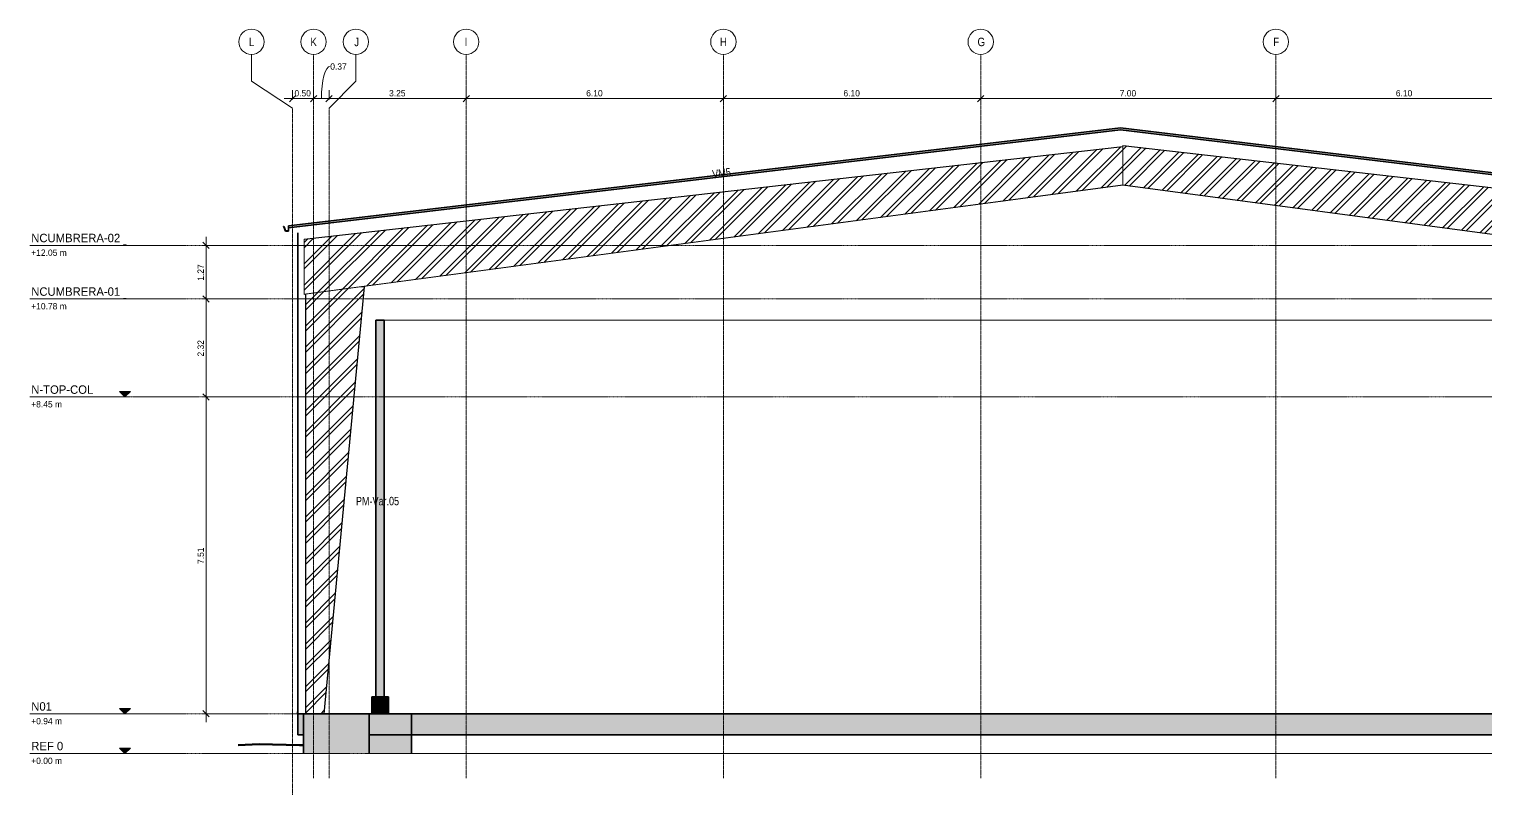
# Model space of a CAD drawing. Header units: centimetres. Extents: x -6646 to 16699, y -115 to 1717.
# Drawn here: x 9390 to 12845, y -98 to 1717 of the extents above; entities that cross this region are included whole.
import ezdxf

# ---------------------------------------------------------------- set-up
doc = ezdxf.new("R2010")
doc.units = ezdxf.units.CM
doc.linetypes.add('Centre', pattern=[3.175, 0.635, -0.475, 1.59, -0.475])
doc.linetypes.add('Grid Line', pattern=[2.2225, 1.27, -0.3175, 0.3175, -0.3175])
for name, color, linetype, lineweight in [('A-ANNO-DIMS', 7, 'Continuous', 9), ('A-ANNO-DIMS-100', 7, 'Continuous', 9), ('A-CLNG', 7, 'Continuous', 9), ('A-FLOR', 7, 'Continuous', 9), ('A-FLOR-LEVL', 7, 'Continuous', 9), ('A-FLOR-PATT', 7, 'Continuous', 35), ('A-ROOF', 7, 'Continuous', 9), ('A-ROOF-MCUT', 7, 'Continuous', 35), ('A-ROOF-PATT', 7, 'Continuous', 35), ('A-WALL', 7, 'Continuous', 9), ('A-WALL-PATT', 7, 'Continuous', 35), ('C-BLDG-PADS', 7, 'Continuous', 9), ('C-TOPO', 7, 'Continuous', 9), ('I-WALL', 7, 'Continuous', 9), ('S-BEAM', 7, 'Continuous', 9), ('S-BEAM-IDEN', 7, 'Continuous', 18), ('S-COLS', 7, 'Continuous', 9), ('S-COLS-IDEN', 7, 'Continuous', 9), ('S-GRID', 7, 'Continuous', 9), ('S-GRID-IDEN', 7, 'Continuous', 9)]:
    doc.layers.add(name, color=color, linetype=linetype, lineweight=lineweight)
doc.styles.add('Century Gothic', font='GOTHIC.TTF', dxfattribs={"height": 20})
doc.styles.add('Century Gothic_1', font='GOTHIC.TTF', dxfattribs={"height": 15})
doc.styles.add('Century Gothic_2', font='GOTHIC.TTF', dxfattribs={"width": 0.8, "height": 20})
doc.styles.add('Saira Condensed', font='SairaCondensed-Regular.ttf', dxfattribs={"height": 20})
doc.dimstyles.new('FCA_N_Cotas_E100', dxfattribs={"dimscale": 30.48, "dimtxt": 15.662524, "dimasz": 0.492126, "dimexe": 0.656168, "dimexo": 0.656168, "dimgap": 0.032808, "dimtad": 1, "dimlfac": 0.01, "dimrnd": 0.01, "dimzin": 0, "dimdsep": 46, "dimtxsty": 'Century Gothic_1', "dimblk1": 'OBLIQUE', "dimblk2": 'OBLIQUE', "dimsah": 1, "dimcen": 0.09, "dimdle": 0.656168, "dimadec": 3, "dimazin": 2, "dimtfac": 1, "dimtdec": 4, "dimtix": 1, "dimtmove": 0, "dimatfit": 3, "dimfxl": 1, "dimtvp": 1, "dimtolj": 1, "dimtzin": 0, "dimarcsym": 2})
doc.dimstyles.new('FCA_N_Cotas_E100_1', dxfattribs={"dimscale": 30.48, "dimtxt": 15.662524, "dimasz": 0.492126, "dimexe": 0.656168, "dimexo": 0.656168, "dimgap": 0.032808, "dimtad": 1, "dimlfac": 0.01, "dimrnd": 0.01, "dimzin": 0, "dimdsep": 46, "dimtxsty": 'Century Gothic_1', "dimblk1": 'OBLIQUE', "dimblk2": 'OBLIQUE', "dimsah": 1, "dimcen": 0.09, "dimdle": 0.656168, "dimadec": 3, "dimazin": 2, "dimtfac": 1, "dimtdec": 4, "dimtix": 1, "dimtmove": 1, "dimatfit": 3, "dimfxl": 1, "dimtvp": 1, "dimtolj": 1, "dimtzin": 0, "dimarcsym": 2})
pattern_1 = [(45, (16122.79, 0), (-25.14472, 25.14472), []), (45, (16122.79, 38.1), (-25.14472, 25.14472), [])]

# ---------------------------------------------------------------- blocks, each defined once
blk = doc.blocks.new('PQ_RVR_ARQ-01_ZZ_ZZ_MO_T_A_rvt-3-Elevación Eje 22')
at = {"layer": 'A-ROOF-PATT', "lineweight": 9, "true_color": 0xeaeaea}
blk.add_hatch(color=254, dxfattribs=at).paths.add_polyline_path([(-2160.9, 1240.2), (-2160.9, 1245.2), (-4136.8, 1483.4), (-6109.6, 1250.8), (-6109.6, 1245.8), (-4136.8, 1478.4), (-2201.9, 1245.1)])
at = {"layer": 'A-WALL-PATT', "lineweight": 9, "true_color": 0xeaeaea}
for points in [[(-6087.7, 99), (-6087.7, 1234.5), (-6088.2, 1234.5), (-6088.2, 99)], [(-5882.7, 134), (-5882.7, 1027), (-5902.7, 1027), (-5902.7, 134)], [(-5872.7, 94), (-5872.7, 134), (-5912.7, 134), (-5912.7, 94)], [(-6089.5, 94), (-6087, 94), (-6087, 99), (-6089.5, 99), (-6089.5, 94.5)]]:
    blk.add_hatch(color=254, dxfattribs=at).paths.add_polyline_path(points)
at = {"layer": 'A-CLNG', "color": 254, "lineweight": 18, "true_color": 0xe5e5e5}
blk.add_line((-3126.4, 1027), (-5882.7, 1027), dxfattribs=at)
at = {"layer": 'A-FLOR', "color": 254, "lineweight": 35, "true_color": 0xcccccc}
for p, q in [((-2348.2, 94), (-5918.3, 94)), ((-5918.3, 94), (-5918.3, 44)), ((-5918.3, 44), (-2429.2, 44))]:
    blk.add_line(p, q, dxfattribs=at)
at = {"layer": 'A-ROOF', "color": 254, "lineweight": 35, "true_color": 0xcccccc}
for p, q in [((-4136.8, 1483.4), (-6109.6, 1250.8)), ((-6109.6, 1245.8), (-4136.8, 1478.4)), ((-2160.9, 1245.2), (-4136.8, 1483.4)), ((-4136.8, 1478.4), (-2160.9, 1240.2)), ((-6109.6, 1250.8), (-6109.6, 1245.8))]:
    blk.add_line(p, q, dxfattribs=at)
at = {"layer": 'A-ROOF-MCUT', "color": 254, "true_color": 0xcccccc}
for p, q in [((-6120.9, 1249.6), (-6122.1, 1249.6)), ((-6122.1, 1249.6), (-6122.1, 1248.3)), ((-6122.1, 1248.3), (-6120.9, 1248.3)), ((-6121.8, 1248.6), (-6121.8, 1249.2)), ((-6121.8, 1249.2), (-6120.9, 1249.2)), ((-6120.6, 1248.6), (-6121.8, 1248.6)), ((-6120.9, 1249.2), (-6120.9, 1249.6)), ((-6120.9, 1248.3), (-6117, 1238.3)), ((-6116.8, 1238.7), (-6120.6, 1248.6)), ((-6109.6, 1250.8), (-6109.9, 1250.8)), ((-6109.9, 1250.8), (-6109.9, 1238.7)), ((-6109.6, 1238.3), (-6109.6, 1250.8)), ((-6117, 1238.3), (-6109.6, 1238.3)), ((-6109.9, 1238.7), (-6116.8, 1238.7))]:
    blk.add_line(p, q, dxfattribs=at)
at = {"layer": 'A-WALL', "color": 254, "lineweight": 35, "true_color": 0xcccccc}
for p, q in [((-6087.7, 1234.5), (-6088.2, 1234.5)), ((-6088.2, 1234.5), (-6088.2, 99)), ((-6087.7, 99), (-6087.7, 1234.5)), ((-5872.7, 134), (-5912.7, 134)), ((-5912.7, 134), (-5912.7, 94)), ((-5872.7, 94), (-5872.7, 134)), ((-6088.2, 99), (-6087.7, 99)), ((-5918.3, 94), (-6074.3, 94)), ((-6074.3, 94), (-6074.3, -0.2)), ((-5818.3, 94), (-5918.3, 94)), ((-5918.3, 94), (-5918.3, -0.2)), ((-5918.3, -0.2), (-5918.3, 94)), ((-5912.7, 94), (-5872.7, 94)), ((-5818.3, -0.2), (-5818.3, 94))]:
    blk.add_line(p, q, dxfattribs=at)
at = {"layer": 'A-WALL', "color": 254, "true_color": 0xcccccc}
for p, q in [((-6089.5, 99), (-6089.5, 94)), ((-6087, 99), (-6089.5, 99)), ((-6089.5, 94), (-6087, 94)), ((-6087, 94), (-6087, 99))]:
    blk.add_line(p, q, dxfattribs=at)
at = {"layer": 'C-BLDG-PADS', "color": 254, "lineweight": 18, "true_color": 0xdadada}
for p, q in [((-2348.2, 0), (-5918.3, 0)), ((-5918.3, 0), (-5918.3, -0.2))]:
    blk.add_line(p, q, dxfattribs=at)
at = {"layer": 'C-TOPO', "color": 254, "lineweight": 70, "true_color": 0xdadada}
for p, q in [((-6179.7, 21.9), (-6229, 19.9)), ((-6084, 20), (-6179.7, 21.9)), ((-6074.3, 19.8), (-6084, 20))]:
    blk.add_line(p, q, dxfattribs=at)
at = {"layer": 'C-TOPO', "color": 254, "true_color": 0xdadada}
for p, q in [((-6179.7, 21.9), (-6229, 19.9)), ((-6179.7, 21.9), (-6084, 20)), ((-6084, 20), (-6074.3, 19.8))]:
    blk.add_line(p, q, dxfattribs=at)
at = {"layer": 'I-WALL', "color": 254, "lineweight": 35, "true_color": 0xcccccc}
for p, q in [((-5882.7, 1027), (-5902.7, 1027)), ((-5902.7, 1027), (-5902.7, 134)), ((-5882.7, 134), (-5882.7, 1027)), ((-5902.7, 134), (-5882.7, 134))]:
    blk.add_line(p, q, dxfattribs=at)
blk = doc.blocks.new('Level - Con_Triangulo-1145637-Elevación Eje 22')
at = {"layer": 'A-FLOR-LEVL', "true_color": 0xe2e2e2}
blk.add_hatch(color=254, dxfattribs=at).paths.add_polyline_path([(-6510.5, 12.9), (-6497.7, 0), (-6484.8, 12.9)])
at = {"layer": 'A-FLOR-LEVL', "color": 253, "true_color": 0xaaaaaa}
for p, q in [((-6484.8, 0), (-6723.2, 0)), ((-6510.5, 12.9), (-6484.8, 12.9)), ((-6497.7, 0), (-6510.5, 12.9)), ((-6484.8, 12.9), (-6497.7, 0))]:
    blk.add_line(p, q, dxfattribs=at)
blk = doc.blocks.new('Grid - 3mm-1819951-Elevación Eje 22')
at = {"layer": 'S-GRID-IDEN', "color": 253, "true_color": 0xaaaaaa}
blk.add_circle((-1330.8, 1687.1), 30, dxfattribs=at)
blk = doc.blocks.new('DIMBLOCK46-Elevación Eje 22')
at = {"layer": 'A-ANNO-DIMS-100'}
for p, q in [((10014.5, 1552.4), (10014.5, 1572.4)), ((10064.5, 1552.4), (10064.5, 1572.4)), ((9994.5, 1552.4), (10064.5, 1552.4)), ((10014.5, 1552.4), (10014.5, 1550.1)), ((10064.5, 1552.4), (10064.5, 1543))]:
    blk.add_line(p, q, dxfattribs=at)
at = {"layer": 'A-ANNO-DIMS-100', "lineweight": 35}
for p, q in [((10014.5, 1552.4), (10022, 1559.9)), ((10064.5, 1552.4), (10072, 1559.9)), ((10014.5, 1552.4), (10007, 1544.9)), ((10064.5, 1552.4), (10057, 1544.9))]:
    blk.add_line(p, q, dxfattribs=at)
at = {"layer": 'A-ANNO-DIMS-100', "color": 0, "insert": (10019.1, 1572.6), "char_height": 15, "width": 48.927, "attachment_point": 1, "line_spacing_factor": 0.984502, "style": 'Century Gothic_1'}
blk.add_mtext('0.50', dxfattribs=at)
blk = doc.blocks.new('_Oblique')
at = {"color": 0, "linetype": 'ByBlock', "lineweight": -2}
blk.add_line((-0.5, -0.5), (0.5, 0.5), dxfattribs=at)
blk = doc.blocks.new('DIMBLOCK47-Elevación Eje 22')
at = {"layer": 'A-ANNO-DIMS-100'}
for p, q in [((10064.5, 1552.4), (10064.5, 1572.4)), ((10101.4, 1552.4), (10101.4, 1572.4)), ((10064.5, 1552.4), (10101.4, 1552.4)), ((10064.5, 1552.4), (10064.5, 1543)), ((10101.4, 1552.4), (10101.4, 1550.1))]:
    blk.add_line(p, q, dxfattribs=at)
at = {"layer": 'A-ANNO-DIMS-100', "lineweight": 35}
for p, q in [((10064.5, 1552.4), (10072, 1559.9)), ((10101.4, 1552.4), (10108.9, 1559.9)), ((10064.5, 1552.4), (10057, 1544.9)), ((10101.4, 1552.4), (10093.9, 1544.9))]:
    blk.add_line(p, q, dxfattribs=at)
at = {"layer": 'A-ANNO-DIMS-100'}
blk.add_ellipse((10104, 1552.4), major_axis=(0, 76.6), ratio=0.27518, start_param=0, end_param=1.570796, dxfattribs=at)
at = {"layer": 'A-ANNO-DIMS-100', "color": 0, "insert": (10104, 1636), "char_height": 15, "width": 48.927, "attachment_point": 1, "line_spacing_factor": 0.984502, "style": 'Century Gothic_1'}
blk.add_mtext('0.37', dxfattribs=at)
blk = doc.blocks.new('DIMBLOCK48-Elevación Eje 22')
at = {"layer": 'A-ANNO-DIMS-100'}
for p, q in [((10101.4, 1552.4), (10101.4, 1572.4)), ((10426.4, 1552.4), (10426.4, 1572.4)), ((10101.4, 1552.4), (10426.4, 1552.4)), ((10101.4, 1552.4), (10101.4, 1550.1)), ((10426.4, 1552.4), (10426.4, 1543))]:
    blk.add_line(p, q, dxfattribs=at)
at = {"layer": 'A-ANNO-DIMS-100', "lineweight": 35}
for p, q in [((10101.4, 1552.4), (10108.9, 1559.9)), ((10426.4, 1552.4), (10433.9, 1559.9)), ((10101.4, 1552.4), (10093.9, 1544.9)), ((10426.4, 1552.4), (10418.9, 1544.9))]:
    blk.add_line(p, q, dxfattribs=at)
at = {"layer": 'A-ANNO-DIMS-100', "color": 0, "insert": (10243.5, 1572.6), "char_height": 15, "width": 48.927, "attachment_point": 1, "line_spacing_factor": 0.984502, "style": 'Century Gothic_1'}
blk.add_mtext('3.25', dxfattribs=at)
blk = doc.blocks.new('DIMBLOCK49-Elevación Eje 22')
at = {"layer": 'A-ANNO-DIMS-100'}
for p, q in [((10426.4, 1552.4), (10426.4, 1572.4)), ((11036.4, 1552.4), (11036.4, 1572.4)), ((10426.4, 1552.4), (11036.4, 1552.4)), ((10426.4, 1552.4), (10426.4, 1543)), ((11036.4, 1552.4), (11036.4, 1543))]:
    blk.add_line(p, q, dxfattribs=at)
at = {"layer": 'A-ANNO-DIMS-100', "lineweight": 35}
for p, q in [((10426.4, 1552.4), (10433.9, 1559.9)), ((11036.4, 1552.4), (11043.9, 1559.9)), ((10426.4, 1552.4), (10418.9, 1544.9)), ((11036.4, 1552.4), (11028.9, 1544.9))]:
    blk.add_line(p, q, dxfattribs=at)
at = {"layer": 'A-ANNO-DIMS-100', "color": 0, "insert": (10711, 1572.6), "char_height": 15, "width": 48.927, "attachment_point": 1, "line_spacing_factor": 0.984502, "style": 'Century Gothic_1'}
blk.add_mtext('6.10', dxfattribs=at)
blk = doc.blocks.new('DIMBLOCK50-Elevación Eje 22')
at = {"layer": 'A-ANNO-DIMS-100'}
for p, q in [((11036.4, 1552.4), (11036.4, 1572.4)), ((11646.7, 1552.4), (11646.7, 1572.4)), ((11036.4, 1552.4), (11646.7, 1552.4)), ((11036.4, 1552.4), (11036.4, 1543)), ((11646.7, 1552.4), (11646.7, 1543))]:
    blk.add_line(p, q, dxfattribs=at)
at = {"layer": 'A-ANNO-DIMS-100', "lineweight": 35}
for p, q in [((11036.4, 1552.4), (11043.9, 1559.9)), ((11646.7, 1552.4), (11654.2, 1559.9)), ((11036.4, 1552.4), (11028.9, 1544.9)), ((11646.7, 1552.4), (11639.2, 1544.9))]:
    blk.add_line(p, q, dxfattribs=at)
at = {"layer": 'A-ANNO-DIMS-100', "color": 0, "insert": (11321.1, 1572.6), "char_height": 15, "width": 48.927, "attachment_point": 1, "line_spacing_factor": 0.984502, "style": 'Century Gothic_1'}
blk.add_mtext('6.10', dxfattribs=at)
blk = doc.blocks.new('DIMBLOCK51-Elevación Eje 22')
at = {"layer": 'A-ANNO-DIMS-100'}
for p, q in [((11646.7, 1552.4), (11646.7, 1572.4)), ((12346.7, 1552.4), (12346.7, 1572.4)), ((11646.7, 1552.4), (12346.7, 1552.4)), ((11646.7, 1552.4), (11646.7, 1543)), ((12346.7, 1552.4), (12346.7, 1543))]:
    blk.add_line(p, q, dxfattribs=at)
at = {"layer": 'A-ANNO-DIMS-100', "lineweight": 35}
for p, q in [((11646.7, 1552.4), (11654.2, 1559.9)), ((12346.7, 1552.4), (12354.2, 1559.9)), ((11646.7, 1552.4), (11639.2, 1544.9)), ((12346.7, 1552.4), (12339.2, 1544.9))]:
    blk.add_line(p, q, dxfattribs=at)
at = {"layer": 'A-ANNO-DIMS-100', "color": 0, "insert": (11976.3, 1572.6), "char_height": 15, "width": 48.927, "attachment_point": 1, "line_spacing_factor": 0.984502, "style": 'Century Gothic_1'}
blk.add_mtext('7.00', dxfattribs=at)
blk = doc.blocks.new('DIMBLOCK52-Elevación Eje 22')
at = {"layer": 'A-ANNO-DIMS-100'}
for p, q in [((12346.7, 1552.4), (12346.7, 1572.4)), ((12956.3, 1552.4), (12956.3, 1572.4)), ((12346.7, 1552.4), (12956.3, 1552.4)), ((12346.7, 1552.4), (12346.7, 1543)), ((12956.3, 1552.4), (12956.3, 1543))]:
    blk.add_line(p, q, dxfattribs=at)
at = {"layer": 'A-ANNO-DIMS-100', "lineweight": 35}
for p, q in [((12346.7, 1552.4), (12354.2, 1559.9)), ((12956.3, 1552.4), (12963.8, 1559.9)), ((12346.7, 1552.4), (12339.2, 1544.9)), ((12956.3, 1552.4), (12948.8, 1544.9))]:
    blk.add_line(p, q, dxfattribs=at)
at = {"layer": 'A-ANNO-DIMS-100', "color": 0, "insert": (12631.1, 1572.6), "char_height": 15, "width": 48.927, "attachment_point": 1, "line_spacing_factor": 0.984502, "style": 'Century Gothic_1'}
blk.add_mtext('6.10', dxfattribs=at)
blk = doc.blocks.new('DIMBLOCK58-Elevación Eje 22')
at = {"layer": 'A-ANNO-DIMS-100', "lineweight": 35}
for p, q in [((9809.4, 1204.5), (9801.9, 1212)), ((9809.4, 1204.5), (9816.9, 1197)), ((9809.4, 1077.5), (9801.9, 1085)), ((9809.4, 1077.5), (9816.9, 1070))]:
    blk.add_line(p, q, dxfattribs=at)
at = {"layer": 'A-ANNO-DIMS-100'}
for p, q in [((9809.4, 1224.5), (9809.4, 1077.5)), ((9809.4, 1204.5), (9800, 1204.5)), ((9809.4, 1204.5), (9829.4, 1204.5)), ((9809.4, 1077.5), (9800, 1077.5)), ((9809.4, 1077.5), (9829.4, 1077.5))]:
    blk.add_line(p, q, dxfattribs=at)
at = {"layer": 'A-ANNO-DIMS-100', "color": 0, "insert": (9789.2, 1120.6), "char_height": 15, "width": 48.927, "attachment_point": 1, "rotation": 90, "line_spacing_factor": 0.984502, "style": 'Century Gothic_1'}
blk.add_mtext('1.27', dxfattribs=at)
blk = doc.blocks.new('DIMBLOCK59-Elevación Eje 22')
at = {"layer": 'A-ANNO-DIMS-100'}
for p, q in [((9809.4, 1077.5), (9800, 1077.5)), ((9809.4, 1077.5), (9809.4, 845.1)), ((9809.4, 1077.5), (9829.4, 1077.5)), ((9809.4, 845.1), (9800, 845.1)), ((9809.4, 845.1), (9829.4, 845.1))]:
    blk.add_line(p, q, dxfattribs=at)
at = {"layer": 'A-ANNO-DIMS-100', "lineweight": 35}
for p, q in [((9809.4, 1077.5), (9801.9, 1085)), ((9809.4, 1077.5), (9816.9, 1070)), ((9809.4, 845.1), (9801.9, 852.6)), ((9809.4, 845.1), (9816.9, 837.6))]:
    blk.add_line(p, q, dxfattribs=at)
at = {"layer": 'A-ANNO-DIMS-100', "color": 0, "insert": (9789.2, 940.9), "char_height": 15, "width": 48.927, "attachment_point": 1, "rotation": 90, "line_spacing_factor": 0.984502, "style": 'Century Gothic_1'}
blk.add_mtext('2.32', dxfattribs=at)
blk = doc.blocks.new('DIMBLOCK60-Elevación Eje 22')
at = {"layer": 'A-ANNO-DIMS-100'}
for p, q in [((9809.4, 845.1), (9800, 845.1)), ((9809.4, 845.1), (9809.4, 74)), ((9809.4, 845.1), (9829.4, 845.1)), ((9809.4, 94), (9800, 94)), ((9809.4, 94), (9829.4, 94))]:
    blk.add_line(p, q, dxfattribs=at)
at = {"layer": 'A-ANNO-DIMS-100', "lineweight": 35}
for p, q in [((9809.4, 845.1), (9801.9, 852.6)), ((9809.4, 845.1), (9816.9, 837.6)), ((9809.4, 94), (9801.9, 101.5)), ((9809.4, 94), (9816.9, 86.5))]:
    blk.add_line(p, q, dxfattribs=at)
at = {"layer": 'A-ANNO-DIMS-100', "color": 0, "insert": (9789.2, 449.2), "char_height": 15, "width": 48.927, "attachment_point": 1, "rotation": 90, "line_spacing_factor": 0.984502, "style": 'Century Gothic_1'}
blk.add_mtext('7.51', dxfattribs=at)

msp = doc.modelspace()

# ---------------------------------------------------------------- hatches: boundary and pattern name
at = {"layer": 'A-FLOR-PATT', "lineweight": 9, "true_color": 0x9a9a9a}
h = msp.add_hatch(color=253, dxfattribs=at)
h.paths.add_polyline_path([(15833.107, 44), (15857.394, 44), (15857.394, 94), (13933.363, 94), (13933.363, 44), (15799.156, 44)])
h.paths.add_polyline_path([(10196.606, 44), (13753.677, 44), (13753.677, 94), (10027.212, 94), (10027.212, 44), (10176.934, 44)])
at = {"layer": 'A-WALL-PATT', "lineweight": 9, "true_color": 0x9a9a9a}
for points in [[(10196.606, -0.199), (10196.606, 44), (10040.671, 44), (10040.671, -0.199)], [(10264.241, -0.199), (10296.606, -0.199), (10296.606, 44), (10196.606, 44), (10196.606, -0.199)]]:
    msp.add_hatch(color=253, dxfattribs=at).paths.add_polyline_path(points)
at = {"layer": 'S-BEAM', "true_color": 0xc0c0c0}
h = msp.add_hatch(dxfattribs=at)
h.set_pattern_fill('FP_20', color=9, style=0, pattern_type=2)
h.set_pattern_definition(pattern_1)
h.paths.add_polyline_path([(10041.865, 1218.304), (11983.424, 1438.183), (11983.424, 1438.769), (10041.865, 1218.89)])
h = msp.add_hatch(dxfattribs=at)
h.set_pattern_fill('FP_19', color=9, style=0, pattern_type=2)
h.set_pattern_definition(pattern_1)
h.paths.add_polyline_path([(10041.865, 1088.746), (11983.424, 1348.072), (11983.424, 1438.183), (10041.865, 1218.304), (10041.865, 1171.898)])
h = msp.add_hatch(dxfattribs=at)
h.set_pattern_fill('FP_19', color=9, style=0, pattern_type=2)
h.set_pattern_definition(pattern_1)
h.paths.add_polyline_path([(13913.072, 1219.91), (13913.072, 1220.496), (11983.424, 1441.149), (11983.424, 1440.564), (13668.683, 1247.855)])
h = msp.add_hatch(dxfattribs=at)
h.set_pattern_fill('FP_20', color=9, style=0, pattern_type=2)
h.set_pattern_definition(pattern_1)
h.paths.add_polyline_path([(13913.072, 1090.342), (13913.072, 1219.91), (11983.424, 1440.564), (11983.424, 1347.841), (13872.311, 1095.781)])
h = msp.add_hatch(dxfattribs=at)
h.set_pattern_fill('FP_20', color=9, style=0, pattern_type=2)
h.set_pattern_definition(pattern_1)
h.paths.add_polyline_path([(10041.865, 1088.159), (11983.424, 1347.485), (11983.424, 1348.072), (10041.865, 1088.746)])
h = msp.add_hatch(dxfattribs=at)
h.set_pattern_fill('FP_19', color=9, style=0, pattern_type=2)
h.set_pattern_definition(pattern_1)
h.paths.add_polyline_path([(13913.072, 1089.755), (13913.072, 1090.342), (11983.424, 1347.841), (11983.424, 1347.254), (13668.683, 1122.367)])
at = {"layer": 'S-COLS', "true_color": 0xc0c0c0}
h = msp.add_hatch(dxfattribs=at)
h.set_pattern_fill('FP_19', color=9, style=0, pattern_type=2)
h.set_pattern_definition(pattern_1)
h.paths.add_polyline_path([(10088.968, 94), (10184.708, 1106.2), (10176.934, 1106.2), (10045.872, 1088.694), (10045.872, 94)])
h = msp.add_hatch(dxfattribs=at)
h.set_pattern_fill('FP_19', color=9, style=0, pattern_type=2)
h.set_pattern_definition(pattern_1)
h.paths.add_polyline_path([(10088.968, 94), (10089.55, 94), (10185.29, 1106.2), (10184.708, 1106.2), (10098.535, 195.15)])
h = msp.add_hatch(dxfattribs=at)
h.set_pattern_fill('FP_19', color=9, style=0, pattern_type=2)
h.set_pattern_definition(pattern_1)
h.paths.add_polyline_path([(10045.29, 94), (10045.872, 94), (10045.872, 1088.694), (10045.29, 1088.616), (10045.29, 195.15)])

# ---------------------------------------------------------------- linework, layer by layer
at = {"layer": 'A-FLOR', "lineweight": 35}
for p, q in [((10045.29, 94), (10027.212, 94)), ((10027.212, 94), (10027.212, 44)), ((13753.677, 94), (10089.55, 94)), ((10027.212, 44), (10040.671, 44)), ((10296.606, 44), (13666.761, 44))]:
    msp.add_line(p, q, dxfattribs=at)
at = {"layer": 'A-FLOR-LEVL', "color": 253, "linetype": 'Centre', "true_color": 0xaaaaaa}
for p, q in [((16194.168, 845.103), (9630.136, 845.103)), ((9630.136, 94), (16194.168, 94)), ((9630.136, 0), (16194.168, 0))]:
    msp.add_line(p, q, dxfattribs=at)
at = {"layer": 'A-WALL', "lineweight": 35}
for p, q in [((10040.671, 44), (10040.671, -0.199)), ((10196.606, -0.199), (10196.606, 44)), ((10296.606, -0.199), (10296.606, 44))]:
    msp.add_line(p, q, dxfattribs=at)
at = {"layer": 'S-BEAM'}
for p, q in [((11983.424, 1438.769), (10041.865, 1218.89)), ((10041.865, 1218.304), (11983.424, 1438.183)), ((13913.072, 1220.496), (11983.424, 1441.149)), ((11983.424, 1441.149), (11983.424, 1440.564)), ((11983.424, 1440.564), (13913.072, 1219.91)), ((11983.424, 1438.769), (11983.424, 1440.564)), ((11983.424, 1438.183), (11983.424, 1438.769)), ((11983.424, 1438.183), (11983.424, 1348.072)), ((11983.424, 1348.072), (11983.424, 1438.183)), ((11983.424, 1348.072), (10041.865, 1088.746)), ((11983.424, 1347.485), (10045.872, 1088.694)), ((11983.424, 1348.072), (11983.424, 1347.485)), ((11983.424, 1347.254), (11983.424, 1347.841)), ((11983.424, 1347.841), (13913.072, 1090.342)), ((11983.424, 1347.254), (13913.072, 1089.755)), ((10041.865, 1218.89), (10041.865, 1218.304)), ((10041.865, 1218.304), (10041.865, 1088.746)), ((10041.865, 1088.746), (10041.865, 1088.159)), ((10045.29, 1088.616), (10041.865, 1088.159))]:
    msp.add_line(p, q, dxfattribs=at)
at = {"layer": 'S-COLS'}
for p, q in [((10088.968, 94), (10184.708, 1106.2)), ((10089.55, 94), (10185.29, 1106.2)), ((10176.934, 1106.2), (10184.708, 1106.2)), ((10185.29, 1106.2), (10184.708, 1106.2)), ((10045.872, 1088.694), (10045.29, 1088.616)), ((10045.29, 1088.616), (10045.29, 94)), ((10045.872, 1088.694), (10045.872, 94)), ((10045.872, 94), (10045.29, 94)), ((10088.968, 94), (10045.872, 94)), ((10089.55, 94), (10088.968, 94))]:
    msp.add_line(p, q, dxfattribs=at)
at = {"layer": 'S-GRID', "color": 253, "true_color": 0xaaaaaa}
for p, q in [((9917.183, 1593.576), (9917.183, 1657.076)), ((10164.885, 1593.576), (10164.885, 1657.076)), ((10014.48, 1530.076), (9917.183, 1593.576)), ((10101.385, 1530.076), (10164.885, 1593.576))]:
    msp.add_line(p, q, dxfattribs=at)
at = {"layer": 'S-GRID', "color": 253, "linetype": 'Grid Line', "true_color": 0xaaaaaa}
for p, q in [((10064.48, -58.405), (10064.48, 1657.076)), ((10426.385, -58.405), (10426.385, 1657.076)), ((11036.385, -58.405), (11036.385, 1657.076)), ((11646.666, -58.405), (11646.666, 1657.076)), ((12346.666, -58.405), (12346.666, 1657.076)), ((10014.48, -98.157), (10014.48, 1530.076)), ((10101.385, -58.405), (10101.385, 1530.076))]:
    msp.add_line(p, q, dxfattribs=at)

# ---------------------------------------------------------------- block references
at = {"lineweight": 5}
msp.add_blockref('PQ_RVR_ARQ-01_ZZ_ZZ_MO_T_A_rvt-3-Elevación Eje 22', (16114.924, 0), dxfattribs=at)
at = {"layer": 'A-FLOR-LEVL', "color": 253, "true_color": 0xaaaaaa}
for p in [(16114.924, 1204.505), (16114.924, 1077.508), (16114.924, 845.103), (16114.924, 94), (16114.924, 0)]:
    msp.add_blockref('Level - Con_Triangulo-1145637-Elevación Eje 22', p, dxfattribs=at)
at = {"layer": 'S-GRID-IDEN', "color": 253, "true_color": 0xaaaaaa}
for p in [(11247.956, 0), (11395.253, 0), (11495.659, 0), (11757.159, 0), (12367.159, 0), (12977.439, 0), (13677.439, 0)]:
    msp.add_blockref('Grid - 3mm-1819951-Elevación Eje 22', p, dxfattribs=at)

# ---------------------------------------------------------------- texts
at = {"layer": 'S-BEAM-IDEN', "lineweight": 9, "insert": (11008.914, 1382.605), "char_height": 20, "width": 60.2869, "attachment_point": 1, "rotation": 7.607745, "style": 'Century Gothic_2'}
msp.add_mtext('VM5', dxfattribs=at)
at = {"layer": 'S-COLS-IDEN', "insert": (10164.941, 608.306), "char_height": 20, "width": 134.6835, "attachment_point": 1, "style": 'Century Gothic_2'}
msp.add_mtext('PM-Var.05', dxfattribs=at)
at = {"layer": 'S-GRID-IDEN', "color": 253, "true_color": 0xaaaaaa, "char_height": 20, "attachment_point": 1, "style": 'Saira Condensed'}
for s, insert, width in [('L', (9911.259, 1696.755), 13.62869), ('K', (10056.906, 1696.755), 17.63712), ('J', (10160.912, 1696.755), 8.81856), ('I', (10422.762, 1696.755), 8.01687), ('H', (11028.162, 1696.755), 19.2405), ('G', (11639.092, 1696.755), 17.63712), ('F', (12340.392, 1696.755), 14.43037)]:
    msp.add_mtext(s, dxfattribs=dict(at, insert=insert, width=width))

# ---------------------------------------------------------------- dimensions: what is measured, and where the dimension line sits
at = {"layer": 'A-ANNO-DIMS'}
dim = msp.add_linear_dim(base=(10101.385, 1552.411), p1=(10064.48, 1563.018), p2=(10101.385, 1530.076), dimstyle='FCA_N_Cotas_E100_1', override={"dimpost": '<>', "dimfxl": 49.469031}, dxfattribs=at)
dim.commit()
dim.dimension.update_dxf_attribs({"geometry": 'DIMBLOCK47-Elevación Eje 22', "text_midpoint": (10128.488, 1625.981), "dimtype": 160})
for base, p1, p2, override, picture, middle in [((10064.48, 1552.411), (10014.48, 1530.076), (10064.48, 1563.018), {"dimpost": '<>', "dimfxl": 59.876199}, 'DIMBLOCK46-Elevación Eje 22', (10039.48, 1561.288)), ((10426.385, 1552.411), (10101.385, 1530.076), (10426.385, 1563.018), {"dimpost": '<>', "dimfxl": 326.66521}, 'DIMBLOCK48-Elevación Eje 22', (10263.885, 1561.288)), ((11036.385, 1552.411), (10426.385, 1563.018), (11036.385, 1563.018), {"dimpost": '<>', "dimfxl": 610}, 'DIMBLOCK49-Elevación Eje 22', (10731.385, 1561.288)), ((11646.666, 1552.411), (11036.385, 1563.018), (11646.666, 1563.018), {"dimpost": '<>', "dimfxl": 610.280405}, 'DIMBLOCK50-Elevación Eje 22', (11341.526, 1561.288)), ((12346.666, 1552.411), (11646.666, 1563.018), (12346.666, 1563.018), {"dimpost": '<>', "dimfxl": 700}, 'DIMBLOCK51-Elevación Eje 22', (11996.666, 1561.288)), ((12956.262, 1552.411), (12346.666, 1563.018), (12956.262, 1563.018), {"dimpost": '<>', "dimfxl": 609.596326}, 'DIMBLOCK52-Elevación Eje 22', (12651.464, 1561.288))]:
    dim = msp.add_linear_dim(base=base, p1=p1, p2=p2, dimstyle='FCA_N_Cotas_E100', override=override, dxfattribs=at)
    dim.commit()
    dim.dimension.update_dxf_attribs({"geometry": picture, "text_midpoint": middle})
for base, p1, p2, override, picture, middle in [((9809.382, 1077.508), (9819.989, 1204.505), (9819.989, 1077.508), {"dimpost": '<>', "dimfxl": 126.997085}, 'DIMBLOCK58-Elevación Eje 22', (9800.505, 1141.007)), ((9809.382, 845.103), (9819.989, 1077.508), (9819.989, 845.103), {"dimpost": '<>', "dimfxl": 232.405176}, 'DIMBLOCK59-Elevación Eje 22', (9800.505, 961.305)), ((9809.382, 94), (9819.989, 845.103), (9819.989, 94), {"dimpost": '<>', "dimfxl": 751.102783}, 'DIMBLOCK60-Elevación Eje 22', (9800.694, 469.551))]:
    dim = msp.add_linear_dim(base=base, p1=p1, p2=p2, angle=90, dimstyle='FCA_N_Cotas_E100', override=override, dxfattribs=at)
    dim.commit()
    dim.dimension.update_dxf_attribs({"geometry": picture, "text_midpoint": middle})

# ---------------------------------------------------------------- next in the draw order: texts
at = {"layer": 'A-FLOR-LEVL', "color": 9, "true_color": 0xb7b7b7, "char_height": 20, "attachment_point": 1, "style": 'Century Gothic', "bg_fill": 3, "box_fill_scale": 1.25, "bg_fill_color": 256, "bg_fill_true_color": 13158600, "bg_fill_transparency": 0}
for s, insert, width in [('NCUMBRERA-02', (9394.878, 1231.973), 262.15181), ('NCUMBRERA-01', (9394.878, 1104.976), 262.15181), ('N-TOP-COL', (9394.878, 872.571), 185.9915), ('N01', (9394.878, 121.468), 64.135), ('REF 0', (9394.878, 27.468), 84.97887)]:
    msp.add_mtext(s, dxfattribs=dict(at, insert=insert, width=width))

# ---------------------------------------------------------------- next in the draw order: linework, layer by layer
at = {"layer": 'A-FLOR-LEVL', "color": 253, "linetype": 'Centre', "true_color": 0xaaaaaa}
for p, q in [((9630.136, 1204.505), (16194.168, 1204.505)), ((9630.136, 1077.508), (16194.168, 1077.508))]:
    msp.add_line(p, q, dxfattribs=at)

# ---------------------------------------------------------------- next in the draw order: texts
at = {"layer": 'A-FLOR-LEVL', "color": 9, "true_color": 0xb7b7b7, "char_height": 15, "attachment_point": 1, "style": 'Century Gothic_1', "bg_fill": 3, "box_fill_scale": 1.25, "bg_fill_color": 256, "bg_fill_true_color": 13158600, "bg_fill_transparency": 0}
for s, insert, width in [('+12.05 m', (9394.878, 1194.661), 112.23625), ('+10.78 m', (9394.878, 1067.664), 112.23625), ('+8.45 m', (9394.878, 835.259), 97.80587), ('+0.94 m', (9394.878, 84.156), 97.80587), ('+0.00 m', (9394.878, -9.844), 97.80587)]:
    msp.add_mtext(s, dxfattribs=dict(at, insert=insert, width=width))

doc.saveas('drawing.dxf')
